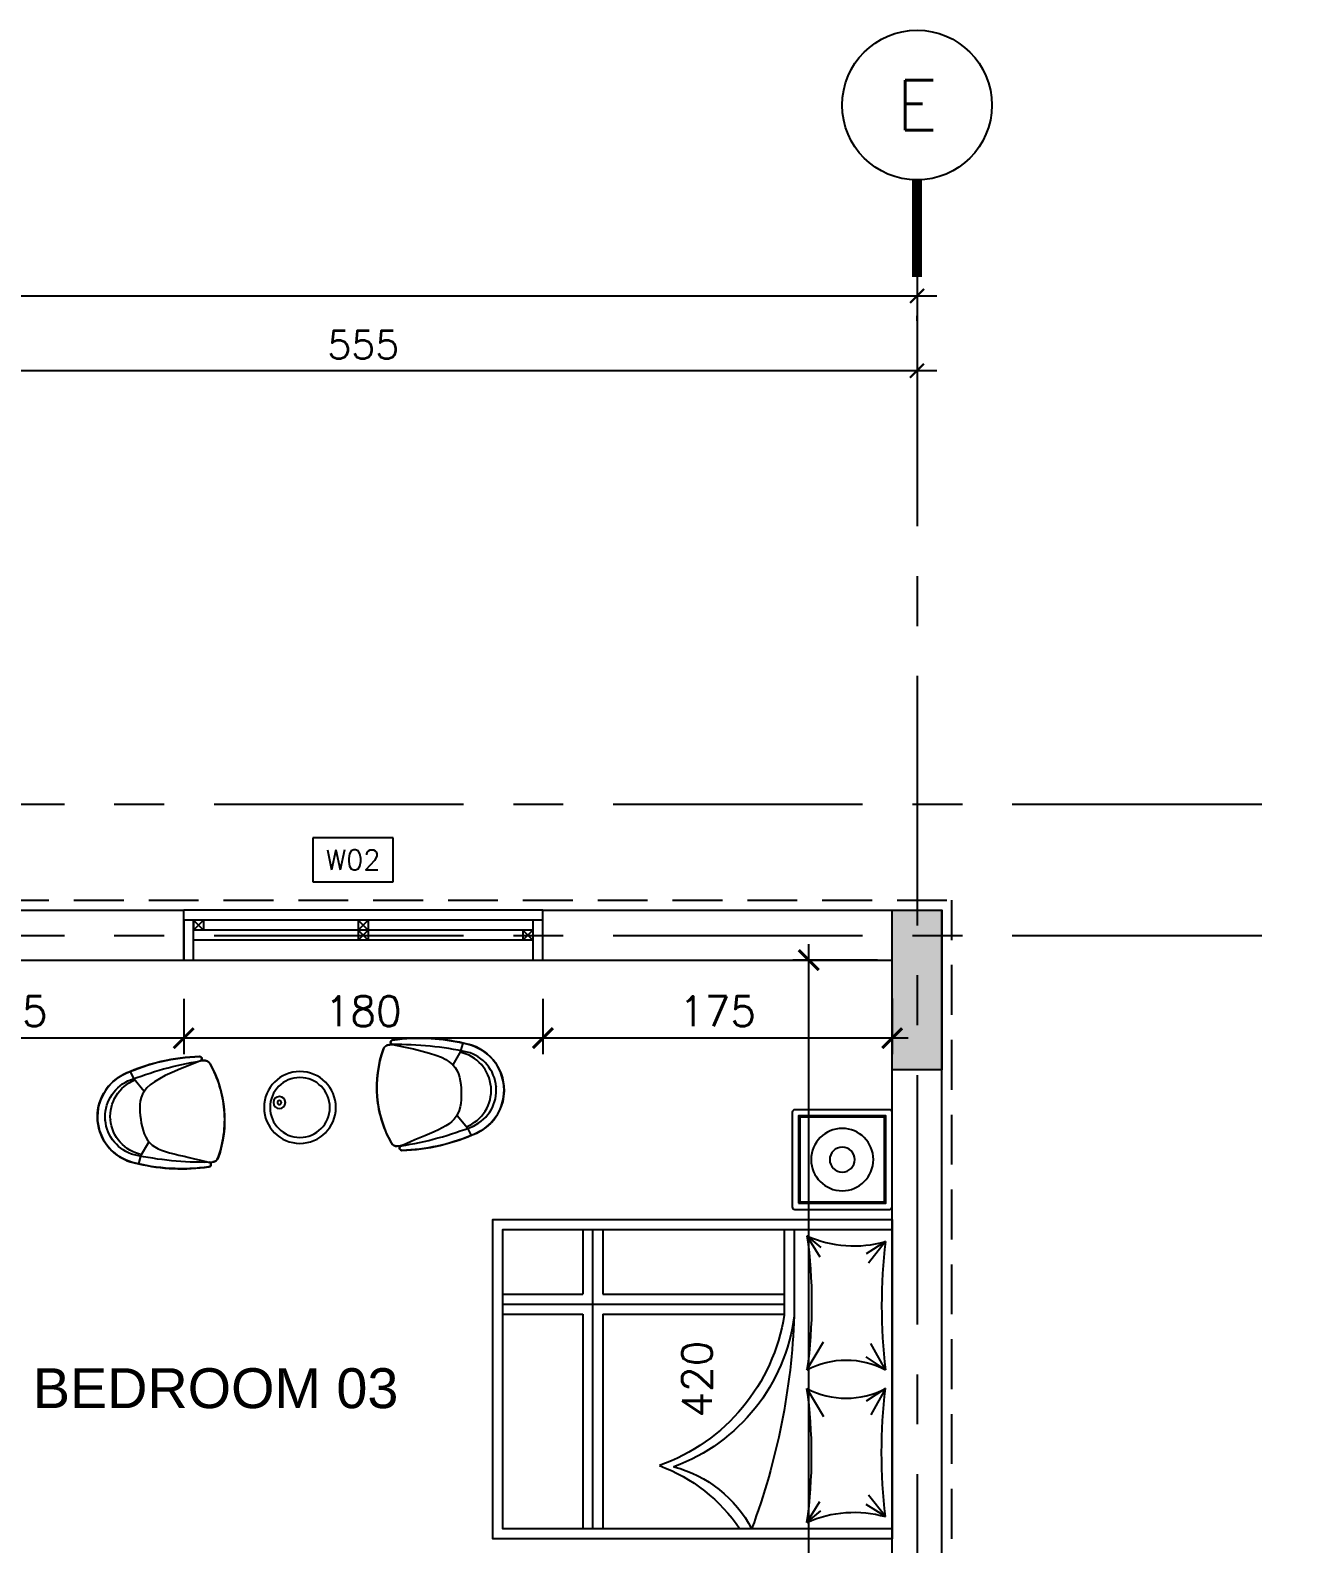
# Model space of a CAD drawing. Header units: centimetres. Extents: x -2093 to 2270, y -504 to 3084.
# Drawn here: x -862 to -230, y 2326 to 3084 of the extents above; entities that cross this region are included whole.
import ezdxf
from ezdxf.enums import TextEntityAlignment as Align

# ---------------------------------------------------------------- set-up
doc = ezdxf.new("R2010")
doc.units = ezdxf.units.CM
doc.header["$LTSCALE"] = 100
doc.header["$MEASUREMENT"] = 0
for name, pattern in [('GRID$0$GRID$0$XREF GRID$0$GRIDS$0$CENTER', [2, 1.25, -0.25, 0.25, -0.25]), ('GRID$0$GRIDS$0$CENTER', [2, 1.25, -0.25, 0.25, -0.25]), ('HIDDEN', [0.375, 0.25, -0.125])]:
    doc.linetypes.add(name, pattern=pattern)
for name, color, linetype in [('CAR', 1, 'Continuous'), ('DIM IN', 1, 'Continuous'), ('FURN', 21, 'Continuous'), ('FURNITURE', 111, 'Continuous'), ('GRID$0$DIM IN', 1, 'Continuous'), ('GRID$0$GRID', 11, 'GRID$0$GRIDS$0$CENTER'), ('GRID$0$XREF GRID', 11, 'GRID$0$GRID$0$XREF GRID$0$GRIDS$0$CENTER'), ('HIDDEN -03', 8, 'HIDDEN'), ('TEXT', 3, 'Continuous'), ('TEXT-SCHED', 3, 'Continuous'), ('WALL-01', 7, 'Continuous'), ('WALL-03', 2, 'Continuous'), ('WINDOW', 1, 'Continuous'), ('XREF GF COL$0$COLUMN', 6, 'Continuous'), ('XREF GF COL$0$COLUMN HATCH', 201, 'Continuous')]:
    doc.layers.add(name, color=color, linetype=linetype)
doc.styles.add('22', font='romans.shx')
doc.styles.add('A0-01 GROUND FLOOR PLAN - For Entry modification$0$ROMANS', font='romans')
doc.styles.add('ART-PS-1', font='arial.ttf', dxfattribs={"height": 20})
doc.styles.add('GRID$0$GRIDS$0$18', font='romans.shx', dxfattribs={"width": 0.85, "height": 15})
doc.styles.add('GRID$0$ROMANS', font='romans')
doc.dimstyles.new('100', dxfattribs={"dimtxt": 15, "dimasz": 10, "dimexe": 8, "dimexo": 12, "dimgap": 6, "dimtad": 1, "dimdec": 0, "dimzin": 0, "dimdsep": 46, "dimtxsty": '22', "dimblk": 'ARCHTICK', "dimcen": 30, "dimdle": 8, "dimclrd": 1, "dimclre": 1, "dimclrt": 2, "dimadec": 0, "dimazin": 0, "dimtfac": 1, "dimtdec": 0, "dimtmove": 2, "dimatfit": 3, "dimldrblk": 'OBLIQUE', "dimfxl": 100, "dimtolj": 1, "dimtzin": 0, "dimarcsym": 0})
doc.dimstyles.new('A0-01 GROUND FLOOR PLAN - For Entry modification$0$text', dxfattribs={"dimtxt": 18, "dimasz": 10, "dimexe": 10, "dimexo": 10, "dimgap": -6, "dimtad": 1, "dimtih": 1, "dimtoh": 1, "dimdec": 0, "dimdsep": 46, "dimtxsty": 'A0-01 GROUND FLOOR PLAN - For Entry modification$0$ROMANS', "dimblk1": 'A0-01 GROUND FLOOR PLAN - For Entry modification$0$_ARCHTICK', "dimblk2": 'A0-01 GROUND FLOOR PLAN - For Entry modification$0$_ARCHTICK', "dimsah": 1, "dimcen": 25, "dimdle": 10, "dimse1": 1, "dimse2": 1, "dimsd1": 1, "dimsd2": 1, "dimclrd": 1, "dimclre": 1, "dimclrt": 2, "dimadec": 0, "dimazin": 0, "dimtfac": 1, "dimtdec": 0, "dimtmove": 2, "dimatfit": 3, "dimldrblk": 'A0-01 GROUND FLOOR PLAN - For Entry modification$0$_ARCHTICK', "dimfxl": 1, "dimtolj": 1, "dimtzin": 0, "dimarcsym": 0})
doc.dimstyles.new('GRID$0$AS-17-100', dxfattribs={"dimtxt": 14, "dimasz": 7, "dimexe": 10, "dimexo": 25, "dimgap": 6, "dimtad": 1, "dimtoh": 1, "dimdec": 0, "dimdsep": 46, "dimtxsty": 'GRID$0$ROMANS', "dimblk1": 'GRID$0$_ARCHTICK', "dimblk2": 'GRID$0$_ARCHTICK', "dimsah": 1, "dimcen": 25, "dimdle": 10, "dimclrd": 1, "dimclre": 1, "dimclrt": 2, "dimadec": 0, "dimazin": 0, "dimtfac": 1, "dimtdec": 0, "dimtofl": 0, "dimtmove": 2, "dimatfit": 3, "dimldrblk": 'GRID$0$_ARCHTICK', "dimfxl": 1, "dimtolj": 1, "dimtzin": 0, "dimarcsym": 0})

# ---------------------------------------------------------------- blocks, each defined once
blk = doc.blocks.new('W05')
at = {"layer": 'WINDOW'}
for p, q in [((-650, 1615), (-650, 1445)), ((-645, 1615), (-645, 1445)), ((-645, 1615), (-640, 1615)), ((-640, 1615), (-645, 1610)), ((-645, 1615), (-640, 1610)), ((-645, 1610), (-640, 1610)), ((-640, 1615), (-640, 1445)), ((-630, 1445), (-630, 1615)), ((-650, 1532.5), (-645, 1532.5)), ((-645, 1527.5), (-650, 1532.5)), ((-650, 1527.5), (-645, 1532.5)), ((-645, 1532.5), (-640, 1532.5)), ((-640, 1532.5), (-645, 1527.5)), ((-645, 1532.5), (-640, 1527.5)), ((-650, 1527.5), (-645, 1527.5)), ((-645, 1527.5), (-640, 1527.5)), ((-650, 1450), (-645, 1450)), ((-645, 1450), (-650, 1445)), ((-650, 1450), (-645, 1445)), ((-650, 1445), (-645, 1445))]:
    blk.add_line(p, q, dxfattribs=at)
for points in [[(-650, 1615), (-630, 1615), (-630, 1620), (-650, 1620)], [(-650, 1440), (-630, 1440), (-630, 1445), (-650, 1445)]]:
    blk.add_lwpolyline(points, close=True, dxfattribs=at)
blk = doc.blocks.new('XREF GF COL')
at = {"layer": 'XREF GF COL$0$COLUMN HATCH'}
blk.add_hatch(color=256, dxfattribs=at).paths.add_polyline_path([(-10714.7, 2643), (-10739.7, 2643), (-10739.7, 2563), (-10714.7, 2563)])
at = {"layer": 'XREF GF COL$0$COLUMN'}
blk.add_lwpolyline([(-10739.7, 2643), (-10714.7, 2643), (-10714.7, 2563), (-10739.7, 2563)], close=True, dxfattribs=at)
blk = doc.blocks.new('GRID$0$_ARCHTICK')
at = {"color": 0, "linetype": 'ByBlock', "const_width": 0.15}
blk.add_lwpolyline([(-0.5, -0.5), (0.5, 0.5)], dxfattribs=at)
blk = doc.blocks.new('*D429')
at = {"layer": 'Defpoints', "color": 0, "transparency": 16777216}
for p in [(-972.5, 2930.59, 0), (-417.5, 2930.59, 0), (-972.5, 2913.26)]:
    blk.add_point(p, dxfattribs=at)
at = {"layer": 'GRID$0$DIM IN', "color": 1, "lineweight": -2, "transparency": 16777216}
for p, q in [((-407.5, 2913.26), (-982.5, 2913.26)), ((-972.5, 2905.59), (-972.5, 2903.26)), ((-417.5, 2905.59), (-417.5, 2903.26))]:
    blk.add_line(p, q, dxfattribs=at)
at = {"layer": 'GRID$0$DIM IN', "color": 1, "lineweight": -2, "transparency": 16777216, "xscale": 7, "yscale": 7, "zscale": 7, "rotation": 180}
blk.add_blockref('GRID$0$_ARCHTICK', (-972.5, 2913.26), dxfattribs=at)
at = {"layer": 'GRID$0$DIM IN', "color": 1, "lineweight": -2, "transparency": 16777216, "xscale": 7, "yscale": 7, "zscale": 7}
blk.add_blockref('GRID$0$_ARCHTICK', (-417.5, 2913.26), dxfattribs=at)
at = {"layer": 'GRID$0$DIM IN', "color": 2, "transparency": 16777216, "insert": (-695, 2926.26), "char_height": 14, "attachment_point": 5, "style": 'GRID$0$ROMANS'}
blk.add_mtext('\\A1;555', dxfattribs=at)
blk = doc.blocks.new('*D423')
at = {"layer": 'Defpoints', "color": 0, "transparency": 16777216}
for p in [(-1767.5, 2963.34, 0), (-417.5, 2963.34, 0), (-417.5, 2950.81)]:
    blk.add_point(p, dxfattribs=at)
at = {"layer": 'GRID$0$DIM IN', "color": 1, "lineweight": -2, "transparency": 16777216}
for p, q in [((-1777.5, 2950.81), (-407.5, 2950.81)), ((-1767.5, 2938.34), (-1767.5, 2940.81)), ((-417.5, 2938.34), (-417.5, 2940.81))]:
    blk.add_line(p, q, dxfattribs=at)
at = {"layer": 'GRID$0$DIM IN', "color": 1, "lineweight": -2, "transparency": 16777216, "xscale": 7, "yscale": 7, "zscale": 7, "rotation": 180}
blk.add_blockref('GRID$0$_ARCHTICK', (-1767.5, 2950.81), dxfattribs=at)
at = {"layer": 'GRID$0$DIM IN', "color": 1, "lineweight": -2, "transparency": 16777216, "xscale": 7, "yscale": 7, "zscale": 7}
blk.add_blockref('GRID$0$_ARCHTICK', (-417.5, 2950.81), dxfattribs=at)
at = {"layer": 'GRID$0$DIM IN', "color": 2, "transparency": 16777216, "insert": (-1092.5, 2963.81), "char_height": 14, "attachment_point": 5, "style": 'GRID$0$ROMANS'}
blk.add_mtext('\\A1;1350', dxfattribs=at)
blk = doc.blocks.new('Fur_Bed_200x160_01')
for p, q in [((-68.91, -3.34), (-58.12, -11.81)), ((-68.91, -3.34), (-62.83, -12.93)), ((-4.67, -3.34), (-17.88, -10.68)), ((-4.67, -3.34), (-11.07, -13.05)), ((4.67, -3.34), (11.07, -13.05)), ((4.67, -3.34), (17.88, -10.68)), ((68.91, -3.34), (58.12, -11.81)), ((68.91, -3.34), (62.83, -12.93)), ((-71.79, -42.65), (-65.95, -35.73)), ((-71.79, -42.65), (-61.28, -36.25)), ((-4.67, -42.65), (-18.75, -34.35)), ((4.67, -42.65), (18.75, -34.35)), ((71.79, -42.65), (61.28, -36.25)), ((71.79, -42.65), (65.95, -35.73)), ((75, -54.06), (32.12, -54.06)), ((32.59, -145), (32.59, -54.06)), ((37.59, -195), (37.59, -54.06)), ((42.59, -145), (42.59, -54.06)), ((32.59, -145), (-75, -145)), ((-75, -150), (75, -150)), ((75, -145), (42.59, -145)), ((32.59, -155), (-75, -155)), ((32.59, -195), (32.59, -155)), ((75, -155), (42.59, -155)), ((42.59, -195), (42.59, -155))]:
    blk.add_line(p, q)
blk.add_lwpolyline([(-80, 0), (-80, -200), (80, -200), (80, 0)], close=True)
blk.add_lwpolyline([(-75, 0), (-75, -195), (75, -195), (75, 0)])
for points in [[(-71.79, -42.65, 0.175461), (-68.91, -3.34)], [(-68.91, -3.34, 0.059544), (-4.67, -3.34)], [(-4.67, -42.65, -0.248743), (-4.67, -3.34)], [(68.91, -3.34, -0.059544), (4.67, -3.34)], [(4.67, -42.65, 0.248743), (4.67, -3.34)], [(71.79, -42.65, -0.175461), (68.91, -3.34)], [(-71.79, -42.65, -0.069628), (-4.67, -42.65)], [(71.79, -42.65, 0.069628), (4.67, -42.65)], [(75, -49.06), (31.73, -49.06, 0.27978), (-43.93, -109.32, 0.210515), (-75, -70.38)]]:
    blk.add_lwpolyline(points, format="xyb")
for centre, radius, start, end in [((44.13, -388.98), 340.14, 92.08941, 110.50142), ((46.89, -148.7), 95.79, 98.87525, 160.42521), ((-122.14, -145.92), 84.06, 20.41051, 55.89011)]:
    blk.add_arc(centre, radius, start, end)
blk = doc.blocks.new('CT2')
at = {"layer": 'FURNITURE'}
blk.add_lwpolyline([(-0.88, -0.37), (-48.38, -0.37, -0.414214), (-49.63, 0.88), (-49.63, 48.38, -0.414214), (-48.38, 49.63), (-0.88, 49.63, -0.414214), (0.37, 48.38), (0.37, 0.88, -0.414214)], format="xyb", close=True, dxfattribs=at)
for points in [[(-2.76, 2.76), (-46.51, 2.76), (-46.51, 46.51), (-2.76, 46.51)], [(-3.38, 3.38), (-45.88, 3.38), (-45.88, 45.88), (-3.38, 45.88)]]:
    blk.add_lwpolyline(points, close=True, dxfattribs=at)
for radius in [15.62, 6.25]:
    blk.add_circle((-24.63, 24.63), radius, dxfattribs=at)
blk = doc.blocks.new('CHAIR-01')
at = {"layer": 'FURN', "color": 8}
for p, q in [((-333.2, 117.6), (-317.4, 136.1)), ((-559.3, -266.4), (-608.2, -249.4)), ((-559.3, -266.4), (-454.3, -277.3)), ((168.4, -310.7), (184.2, -292.1)), ((-175.4, -594.2), (-202.6, -492.2)), ((-175.4, -594.2), (-150.9, -639.8))]:
    blk.add_line(p, q, dxfattribs=at)
at = {"layer": 'FURN', "color": 0}
blk.add_lwpolyline([(-608.2, -249.4, -0.09093), (-357.5, 134.2, -0.359078), (-338.5, 135.9, -0.394223), (-334.2, 115.3, -0.026865), (-317.4, 136.1, -0.144166), (-298.5, 148.5, -0.072981), (-287, 150.1, -0.115079), (0, 0, -0.106742), (190, -249.2, -0.110134), (193.8, -266.2, -0.178529), (184.2, -292.1, -0.032674), (168.4, -310.7, -0.142179), (176.4, -308.3, -0.206364), (187.3, -313, -0.359078), (188.6, -332, -0.049512), (18.2, -514.5, -0.041643), (-150.9, -639.8, -0.154113), (-335.9, -699.9, -0.178112), (-534.5, -626.8, -0.21988), (-642.3, -393.5, -0.111268), (-608.2, -249.4)], format="xyb", close=True, dxfattribs=at)
at = {"layer": 'FURN', "color": 8}
blk.add_lwpolyline([(168.4, -310.7), (106.6, -351.1), (51.5, -386), (2.4, -415.6), (-41.3, -440.1), (-80.3, -459.7), (-115.1, -474.5), (-146.5, -484.8), (-175.1, -490.6), (-201.5, -492.3), (-225.9, -490.2), (-248.7, -484.7), (-270, -476.4), (-290.2, -465.5), (-309.5, -452.5), (-328.2, -437.9), (-346.5, -422), (-364.6, -405.3), (-382.2, -387.8), (-398.8, -369.6), (-414.2, -350.7), (-427.8, -331.2), (-439.3, -311.2), (-448.2, -290.6), (-454.2, -269.5), (-457, -248), (-456.7, -225.8), (-453.8, -202.9), (-448.4, -178.9), (-440.9, -153.6), (-431.6, -127), (-420.8, -98.8), (-408.8, -68.8), (-396.1, -37.1), (-383, -4.8), (-370.3, 26.5), (-358.6, 55.4), (-348.4, 80.4), (-340.4, 100.1), (-335.1, 113), (-333.2, 117.6)], dxfattribs=at)
for centre, radius, start, end in [((562.6, -740.8), 1269.7, 136.44073, 159.04743), ((1458.5, -1195.7), 2221.5, 143.75881, 156.3468), ((-347, 123.5), 15, 336.65349, 134.67028), ((-287, 110.1), 40, 73.88192, 139.51074), ((-481.9, -564.5), 742.2, 25.13956, 73.88192), ((-335.9, -393.5), 306.4, 159.61575, 299.59102), ((-315.7, -371.2), 252.9, 155.8538, 302.91733), ((153.8, -266.2), 40, 319.51074, 25.13956), ((-335.9, -393.5), 256.4, 159.6885, 299.3334), ((-1408.1, 1251), 2219, 302.66767, 315.26972), ((-817.3, 436.6), 1266, 299.98499, 322.61452), ((176.4, -323.3), 15, 324.3512, 122.36799), ((176.4, -323.3), 15, 324.3512, 122.36799), ((-481.9, -564.5), 2.24, 25.13956, 73.88192), ((-502.6, -591), 2.24, 25.13956, 73.88192)]:
    blk.add_arc(centre, radius, start, end, dxfattribs=at)
blk = doc.blocks.new('EWEWE')
at = {"layer": 'FURNITURE', "xscale": 0.07730495050062543, "yscale": 0.07730495050062543, "zscale": 0.07730495050062543, "rotation": 95.64858632797088}
blk.add_blockref('CHAIR-01', (-49.06, 11.48), dxfattribs=at)
blk = doc.blocks.new('FW')
at = {"layer": 'FURNITURE'}
for centre, radius in [((-12.45, 8.37), 18), ((-12.45, 8.37), 15), ((-2.38, 11.7), 3), ((-2.38, 11.7), 1)]:
    blk.add_circle(centre, radius, dxfattribs=at)
at = {"layer": 'CAR', "xscale": -1, "rotation": 325.1934876677047}
blk.add_blockref('EWEWE', (-98.33, 28.92), dxfattribs=at)
at = {"layer": 'CAR', "rotation": 34.80651233229532}
blk.add_blockref('EWEWE', (72.29, 28.92), dxfattribs=at)
blk = doc.blocks.new('_ARCHTICK')
at = {"color": 0, "linetype": 'ByBlock', "const_width": 0.15}
blk.add_lwpolyline([(-0.5, -0.5), (0.5, 0.5)], dxfattribs=at)
blk = doc.blocks.new('*D261')
at = {"layer": 'Defpoints', "color": 0, "transparency": 16777216}
for p in [(-471.77, 2618), (-425.25, 2618), (-425.25, 2198)]:
    blk.add_point(p, dxfattribs=at)
at = {"layer": 'DIM IN', "color": 1, "lineweight": -2, "transparency": 16777216}
for p, q in [((-471.77, 2190), (-471.77, 2626)), ((-437.25, 2618), (-479.77, 2618)), ((-437.25, 2198), (-479.77, 2198))]:
    blk.add_line(p, q, dxfattribs=at)
at = {"layer": 'DIM IN', "color": 1, "lineweight": -2, "transparency": 16777216, "xscale": 10, "yscale": 10, "zscale": 10}
for p, rotation in [((-471.77, 2618), 90), ((-471.77, 2198), 270)]:
    blk.add_blockref('_ARCHTICK', p, dxfattribs=dict(at, rotation=rotation))
at = {"layer": 'DIM IN', "color": 2, "transparency": 16777216, "insert": (-527.77, 2408), "char_height": 15, "attachment_point": 5, "rotation": 90, "style": '22'}
blk.add_mtext('\\A1;420', dxfattribs=at)
blk = doc.blocks.new('_OBLIQUE')
at = {"color": 0, "linetype": 'ByBlock'}
blk.add_line((-0.5, -0.5), (0.5, 0.5), dxfattribs=at)
blk = doc.blocks.new('*D262')
at = {"layer": 'Defpoints', "color": 0, "transparency": 16777216}
for p in [(-605, 2610.48), (-430, 2610.66), (-605, 2578.85)]:
    blk.add_point(p, dxfattribs=at)
at = {"layer": 'DIM IN', "color": 1, "lineweight": -2, "transparency": 16777216}
for p, q in [((-605, 2598.48), (-605, 2570.85)), ((-430, 2598.66), (-430, 2570.85)), ((-422, 2578.85), (-613, 2578.85))]:
    blk.add_line(p, q, dxfattribs=at)
at = {"layer": 'DIM IN', "color": 1, "lineweight": -2, "transparency": 16777216, "xscale": 10, "yscale": 10, "zscale": 10, "rotation": 180}
blk.add_blockref('_ARCHTICK', (-605, 2578.85), dxfattribs=at)
at = {"layer": 'DIM IN', "color": 1, "lineweight": -2, "transparency": 16777216, "xscale": 10, "yscale": 10, "zscale": 10}
blk.add_blockref('_ARCHTICK', (-430, 2578.85), dxfattribs=at)
at = {"layer": 'DIM IN', "color": 2, "transparency": 16777216, "insert": (-517.5, 2592.35), "char_height": 15, "attachment_point": 5, "style": '22'}
blk.add_mtext('\\A1;175', dxfattribs=at)
blk = doc.blocks.new('*D263')
at = {"layer": 'Defpoints', "color": 0, "transparency": 16777216}
for p in [(-785, 2610.48), (-605, 2610.48), (-785, 2578.85)]:
    blk.add_point(p, dxfattribs=at)
at = {"layer": 'DIM IN', "color": 1, "lineweight": -2, "transparency": 16777216}
for p, q in [((-785, 2598.48), (-785, 2570.85)), ((-605, 2598.48), (-605, 2570.85)), ((-597, 2578.85), (-793, 2578.85))]:
    blk.add_line(p, q, dxfattribs=at)
at = {"layer": 'DIM IN', "color": 1, "lineweight": -2, "transparency": 16777216, "xscale": 10, "yscale": 10, "zscale": 10, "rotation": 180}
blk.add_blockref('_ARCHTICK', (-785, 2578.85), dxfattribs=at)
at = {"layer": 'DIM IN', "color": 1, "lineweight": -2, "transparency": 16777216, "xscale": 10, "yscale": 10, "zscale": 10}
blk.add_blockref('_ARCHTICK', (-605, 2578.85), dxfattribs=at)
at = {"layer": 'DIM IN', "color": 2, "transparency": 16777216, "insert": (-695, 2592.35), "char_height": 15, "attachment_point": 5, "style": '22'}
blk.add_mtext('\\A1;180', dxfattribs=at)
blk = doc.blocks.new('*D264')
at = {"layer": 'Defpoints', "color": 0, "transparency": 16777216}
for p in [(-960, 2610.48), (-785, 2610.48), (-960, 2578.85)]:
    blk.add_point(p, dxfattribs=at)
at = {"layer": 'DIM IN', "color": 1, "lineweight": -2, "transparency": 16777216}
for p, q in [((-960, 2598.48), (-960, 2570.85)), ((-785, 2598.48), (-785, 2570.85)), ((-777, 2578.85), (-968, 2578.85))]:
    blk.add_line(p, q, dxfattribs=at)
at = {"layer": 'DIM IN', "color": 1, "lineweight": -2, "transparency": 16777216, "xscale": 10, "yscale": 10, "zscale": 10, "rotation": 180}
blk.add_blockref('_ARCHTICK', (-960, 2578.85), dxfattribs=at)
at = {"layer": 'DIM IN', "color": 1, "lineweight": -2, "transparency": 16777216, "xscale": 10, "yscale": 10, "zscale": 10}
blk.add_blockref('_ARCHTICK', (-785, 2578.85), dxfattribs=at)
at = {"layer": 'DIM IN', "color": 2, "transparency": 16777216, "insert": (-872.5, 2592.35), "char_height": 15, "attachment_point": 5, "style": '22'}
blk.add_mtext('\\A1;175', dxfattribs=at)
blk = doc.blocks.new('*D290')
at = {"layer": 'Defpoints', "color": 0, "transparency": 16777216}
blk.add_point((-700.15, 2668.14), dxfattribs=at)
blk.add_point((-700.15, 2668.14), dxfattribs=at)
blk.add_point((-700.15, 2668.14), dxfattribs=at)
at = {"layer": 'TEXT-SCHED', "color": 1, "lineweight": -2, "transparency": 16777216}
for p, q in [((-680.1, 2679.14), (-720.2, 2679.14)), ((-720.2, 2679.14), (-720.2, 2657.14)), ((-680.1, 2657.14), (-680.1, 2679.14)), ((-720.2, 2657.14), (-680.1, 2657.14))]:
    blk.add_line(p, q, dxfattribs=at)
at = {"layer": 'TEXT-SCHED', "color": 2, "transparency": 16777216, "insert": (-700.15, 2668.14), "char_height": 8, "width": 47.1429, "attachment_point": 5, "style": 'A0-01 GROUND FLOOR PLAN - For Entry modification$0$ROMANS'}
blk.add_mtext('\\A1;{\\H1.25x;W02}', dxfattribs=at)
blk = doc.blocks.new('A0-01 GROUND FLOOR PLAN - For Entry modification$0$_ARCHTICK')
at = {"color": 0, "linetype": 'ByBlock', "const_width": 0.15}
blk.add_lwpolyline([(-0.5, -0.5), (0.5, 0.5)], dxfattribs=at)
blk = doc.blocks.new('GRID')
at = {"layer": 'GRID$0$XREF GRID'}
for p, q in [((-417.5, 2960.33, 0), (-417.5, 522.76)), ((-1969.8, 2696.16), (-230.24, 2696.16)), ((-1969.8, 2630.32), (-230.24, 2630.32))]:
    blk.add_line(p, q, dxfattribs=at)
at = {"layer": 'GRID$0$XREF GRID', "color": 3, "linetype": 'Continuous', "const_width": 5, "elevation": 0}
blk.add_lwpolyline([(-417.5, 3008.88), (-417.5, 2960.33)], dxfattribs=at)
at = {"layer": 'GRID$0$XREF GRID', "color": 3, "linetype": 'Continuous'}
blk.add_circle((-417.5, 3046.38, 0), 37.5, dxfattribs=at)
at = {"layer": 'GRID$0$GRID', "color": 4, "linetype": 'Continuous', "style": 'GRID$0$GRIDS$0$18'}
blk.add_text('E', height=25, dxfattribs=at).set_placement((-417.5, 3046.38, 0), align=Align.MIDDLE)
at = {"layer": 'GRID$0$DIM IN'}
for base, p1, p2, picture, middle in [((-417.5, 2950.81), (-1767.5, 2963.34, 0), (-417.5, 2963.34, 0), '*D423', (-1092.5, 2963.81)), ((-972.5, 2913.26), (-417.5, 2930.59, 0), (-972.5, 2930.59, 0), '*D429', (-695, 2926.26))]:
    dim = blk.add_linear_dim(base=base, p1=p1, p2=p2, dimstyle='GRID$0$AS-17-100', dxfattribs=at)
    dim.commit()
    dim.dimension.update_dxf_attribs({"geometry": picture, "text_midpoint": middle})

msp = doc.modelspace()

# ---------------------------------------------------------------- linework, layer by layer
at = {"layer": 'HIDDEN -03'}
for p in [(-990, 2648), (-400, 753)]:
    msp.add_line(p, (-400, 2648), dxfattribs=at)
at = {"layer": 'WALL-01'}
for p, q in [((-985, 2643), (-785, 2643)), ((-785, 2618), (-785, 2643)), ((-605, 2618), (-605, 2643)), ((-605, 2643), (-405, 2643)), ((-405, 2063), (-405, 2643)), ((-960, 2618), (-785, 2618)), ((-605, 2618), (-430, 2618)), ((-430, 2198), (-430, 2618))]:
    msp.add_line(p, q, dxfattribs=at)
at = {"layer": 'WALL-03'}
msp.add_line((-605, 2643), (-785, 2643), dxfattribs=at)

# ---------------------------------------------------------------- block references
at = {"xscale": -0.999999999999999, "rotation": 4.876446145335204}
msp.add_blockref('FW', (-738.43, 2534.72), dxfattribs=at)
at = {"layer": 'CAR', "xscale": -1}
msp.add_blockref('CT2', (-479.63, 2493.37), dxfattribs=at)
at = {"layer": 'FURNITURE', "xscale": -1, "rotation": 270}
msp.add_blockref('Fur_Bed_200x160_01', (-430, 2408), dxfattribs=at)
at = {"layer": 'WALL-01'}
msp.add_blockref('GRID', (0, 0), dxfattribs=at)
at = {"layer": 'WINDOW'}
msp.add_blockref('XREF GF COL', (10309.7, 0), dxfattribs=at)
at = {"layer": 'WINDOW', "rotation": 270}
msp.add_blockref('W05', (-2225, 1988), dxfattribs=at)

# ---------------------------------------------------------------- texts
at = {"layer": 'TEXT', "style": 'ART-PS-1'}
msp.add_text('BEDROOM 03', height=20, dxfattribs=at).set_placement((-860.59, 2393.44))

# ---------------------------------------------------------------- dimensions: what is measured, and where the dimension line sits
at = {"layer": 'DIM IN'}
dim = msp.add_linear_dim(base=(-471.77, 2618), p1=(-425.25, 2198), p2=(-425.25, 2618), angle=90, dimstyle='100', override={"dimfxl": 0.075}, dxfattribs=at)
dim.commit()
dim.dimension.update_dxf_attribs({"geometry": '*D261', "text_midpoint": (-527.77, 2408), "dimtype": 160})
for base, p1, p2, picture, middle in [((-960, 2578.85), (-785, 2610.48), (-960, 2610.48), '*D264', (-872.5, 2592.35)), ((-785, 2578.85), (-605, 2610.48), (-785, 2610.48), '*D263', (-695, 2592.35)), ((-605, 2578.85), (-430, 2610.66), (-605, 2610.48), '*D262', (-517.5, 2592.35))]:
    dim = msp.add_linear_dim(base=base, p1=p1, p2=p2, dimstyle='100', override={"dimfxl": 0.075}, dxfattribs=at)
    dim.commit()
    dim.dimension.update_dxf_attribs({"geometry": picture, "text_midpoint": middle})
at = {"layer": 'TEXT-SCHED'}
dim = msp.add_linear_dim(base=(-700.15, 2668.14), p1=(-700.15, 2668.14), p2=(-700.15, 2668.14), text='{\\H1.25x;W02}', dimstyle='A0-01 GROUND FLOOR PLAN - For Entry modification$0$text', override={"dimtxt": 8, "dimgap": -6, "dimclrt": 2}, dxfattribs=at)
dim.commit()
dim.dimension.update_dxf_attribs({"geometry": '*D290', "text_midpoint": (-700.15, 2668.14), "dimtype": 160})

doc.saveas('drawing.dxf')
